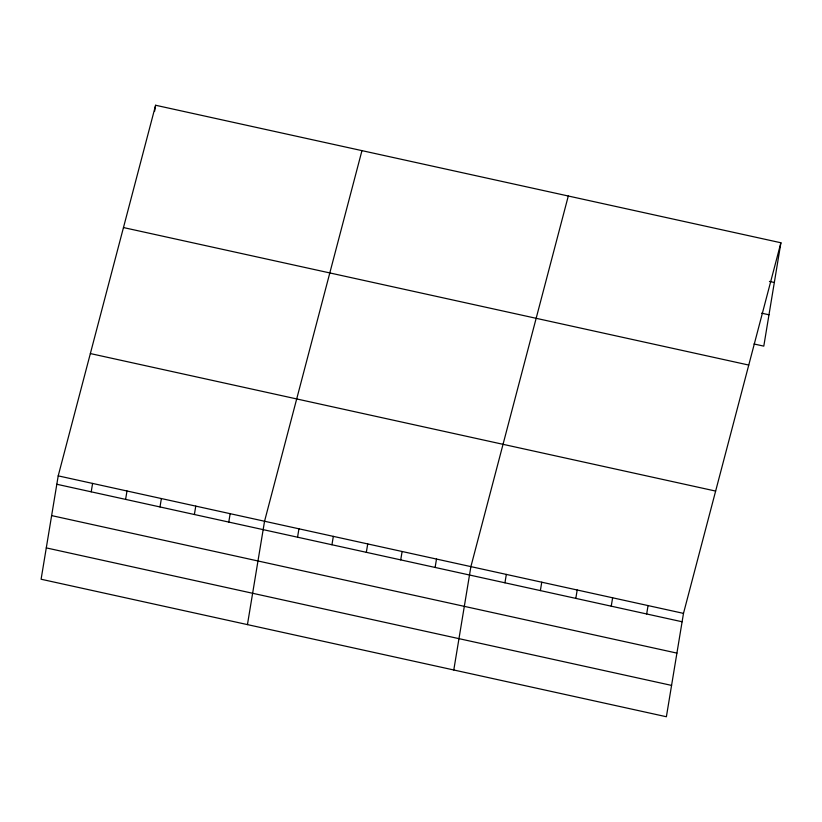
<?xml version="1.0" encoding="UTF-8"?>
<svg xmlns="http://www.w3.org/2000/svg" width="822" height="822" viewBox="0 0 822 822"><rect width="100%" height="100%" fill="white"/><g stroke="black" fill="none" stroke-linecap="round" stroke-linejoin="round"><path stroke-width="1.23" d="M58.208 475.866L41.1 579.233L666.385 716.743L683.493 613.376L780.9 242.767L155.615 105.257L58.208 475.866L683.493 613.376M91.211 491.823L92.598 483.428M154.628 111.247L155.615 105.257M125.602 499.386L126.989 490.991M159.992 506.948L161.379 498.553M194.382 514.51L195.77 506.116M228.773 522.073L230.16 513.678M247.443 624.617L264.55 521.24L361.957 150.632M297.554 537.198L298.941 528.803M331.944 544.76L333.331 536.365M366.335 552.322L367.722 543.938M400.725 559.885L402.112 551.5M435.115 567.447L436.503 559.063M453.785 669.992L470.893 566.625L568.3 196.006M504.944 582.798L506.331 574.414M540.373 590.597L541.76 582.202M575.811 598.385L577.198 590.001M611.239 606.174L612.626 597.789M646.667 613.972L648.065 605.578M780.9 242.767L763.792 346.134L754.01 343.986M769.433 281.422L774.324 282.491M761.645 313.172L768.981 314.785M123.475 227.56L748.76 365.06M90.358 353.563L715.633 491.073M56.821 484.261L682.106 621.761M51.632 515.6L676.917 653.11M46.289 547.894L671.574 685.404"/></g></svg>
